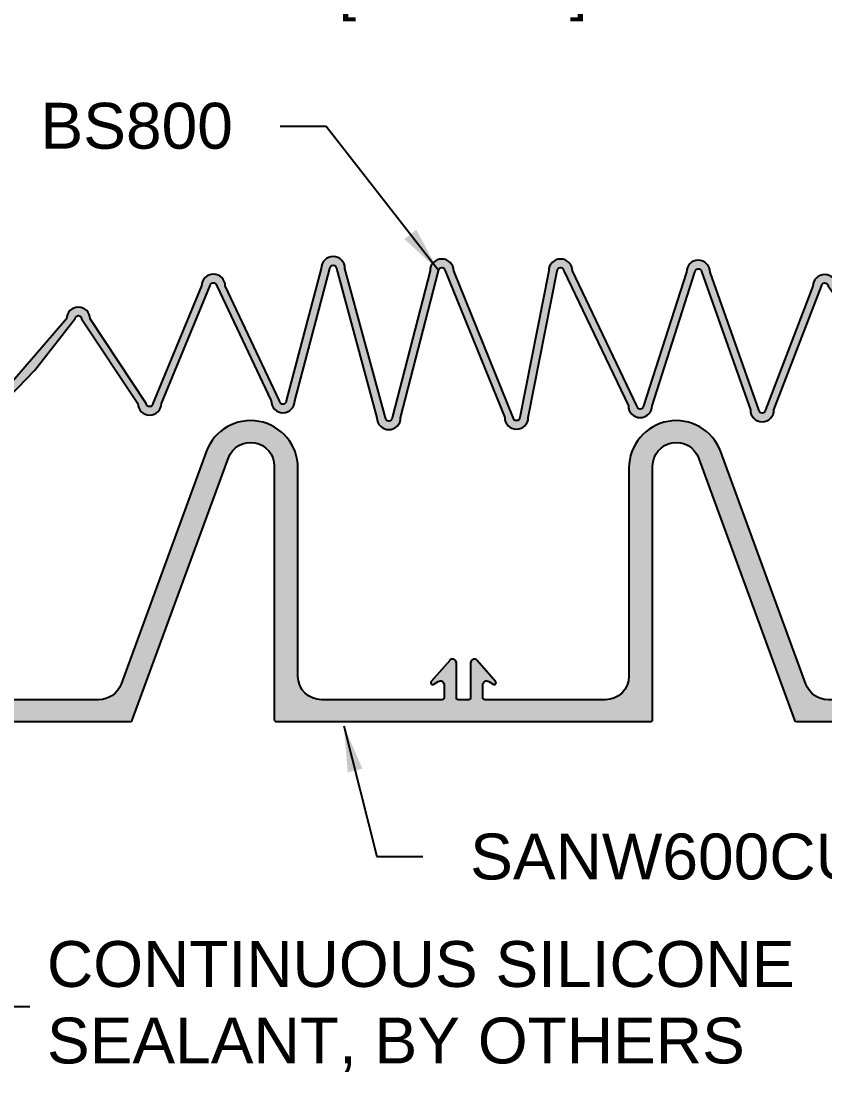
# Model space of a CAD drawing. Header units: inches. Extents: x -4.6 to 30.8, y 2.2 to 12.4.
# Drawn here: x 1.22 to 5.47, y 3.21 to 8.76 of the extents above; entities that cross this region are included whole.
import ezdxf

# ---------------------------------------------------------------- set-up
doc = ezdxf.new("R2010")
doc.units = ezdxf.units.IN
doc.header["$MEASUREMENT"] = 0
for name, color, linetype in [('Dimensions', 3, 'Continuous'), ('Fillers', 2, 'Continuous'), ('Text', 2, 'Continuous')]:
    doc.layers.add(name, color=color, linetype=linetype)
doc.styles.add('Arial', font='arial.ttf')
doc.dimstyles.new('Arial', dxfattribs={"dimtxt": 0.2425, "dimasz": 0.2425, "dimexe": 0.25, "dimexo": 0.25, "dimgap": 0.09, "dimtad": 0, "dimtih": 1, "dimtoh": 1, "dimdec": 4, "dimzin": 0, "dimdsep": 46, "dimlunit": 4, "dimtxsty": 'Arial', "dimcen": 0.09, "dimadec": 0, "dimazin": 0, "dimtfac": 1, "dimtdec": 4, "dimtofl": 0, "dimtmove": 0, "dimatfit": 3, "dimfxl": 0, "dimfrac": 2, "dimtolj": 1, "dimtzin": 0, "dimarcsym": 0})

# ---------------------------------------------------------------- blocks, each defined once
blk = doc.blocks.new('*D7')
at = {"layer": 'Defpoints', "color": 0}
for p in [(0.560719694838106, 9.162184658062309), (6.560719694838106, 8.410724967967212), (0.5607196948381059, 8.035724967967152)]:
    blk.add_point(p, dxfattribs=at)
at = {"layer": 'Dimensions', "color": 0, "lineweight": -2}
for p, q in [((0.5607196948381059, 8.285724967967152), (0.560719694838106, 9.412184658062309)), ((6.560719694838106, 8.660724967967212), (6.560719694838106, 9.412184658062309)), ((0.8032196948381061, 9.162184658062309), (2.834281256911776, 9.162184658062309)), ((6.318219694838106, 9.162184658062309), (4.287158132764436, 9.162184658062309))]:
    blk.add_line(p, q, dxfattribs=at)
at = {"layer": 'Dimensions', "color": 0}
for points in [[(0.8032196948381061, 9.202601324728976), (0.8032196948381061, 9.121767991395641), (0.560719694838106, 9.162184658062309)], [(6.318219694838106, 9.202601324728976), (6.318219694838106, 9.121767991395641), (6.560719694838106, 9.162184658062309)]]:
    blk.add_solid(points, dxfattribs=at)
at = {"layer": 'Dimensions', "color": 0, "char_height": 0.2425, "attachment_point": 5, "style": 'Arial'}
for s, insert in [('\\A1;6"', (3.560719694838106, 9.375998607584819)), ('\\A1;[152mm]', (3.560719694838106, 8.916776233778544))]:
    blk.add_mtext(s, dxfattribs=dict(at, insert=insert))
blk = doc.blocks.new('SANW600C')
blk.add_hatch(color=256).paths.add_polyline_path([(0.6243890306872779, -0.006558183219088853, 0.3146664047090197), (0.6150000000000007, -4.440892098500626e-16), (-0.6150000000000007, 0, 0.4142135623731081), (-0.6250000000000004, -0.01000000000000023), (-0.6250000000000004, -0.1050000000000004, 0.4142135623730951), (-0.6150000000000007, -0.1150000000000002), (-0.4475000000000002, -0.1150000000000002, -0.4142135623730951), (-0.4375000000000004, -0.125), (-0.4375000000000004, -0.1950000000000003, -0.5928710630293478), (-0.4682900857355929, -0.2118396570576286), (-0.4921049571322036, -0.1965801714711857, 0.8676676771834219), (-0.5050312059000137, -0.2115788249476331), (-0.4075624118000269, -0.3231576498952662, 0.6928293969784093), (-0.3725000000000001, -0.3100000000000001), (-0.3725000000000001, -0.125, -0.4142135623730951), (-0.3625000000000003, -0.1150000000000002), (-0.3075000000000006, -0.1150000000000002, -0.4142135623730951), (-0.2975000000000008, -0.125), (-0.2975000000000008, -0.3100000000000001, 0.6928293969784161), (-0.2624375881999739, -0.3231576498952657), (-0.1649687940999871, -0.2115788249476331, 0.8676676771834219), (-0.1778950428677972, -0.1965801714711857), (-0.2017099142644079, -0.2118396570576291, -0.5928710630293432), (-0.2325000000000004, -0.1950000000000003), (-0.2325000000000004, -0.125, -0.4142135623730951), (-0.2225000000000006, -0.1150000000000002), (0.4473613986357399, -0.1150000000000002, -0.3146664047090233), (0.5647242822267091, -0.1969772902386087), (1.015274232818059, -1.426045419522785, 0.8381197323662387), (1.500000000000001, -1.340000000000003), (1.5, -0.2400000000000002, -0.4142135623730951), (1.625, -0.1150000000000002), (2.2625, -0.1150000000000002, -0.414213562373108), (2.2725, -0.1250000000000004), (2.2725, -0.1950000000000003, -0.5928710630293369), (2.241709914264407, -0.2118396570576295), (2.217895042867796, -0.1965801714711857, 0.8676676771834219), (2.204968794099986, -0.2115788249476331), (2.302437588199973, -0.3231576498952662, 0.6928293969784068), (2.3375, -0.3100000000000005), (2.3375, -0.1250000000000004, -0.4142135623730951), (2.3475, -0.1150000000000007), (2.402499999999999, -0.1150000000000007, -0.4142135623730951), (2.412499999999999, -0.1250000000000004), (2.412499999999999, -0.3100000000000005, 0.6928293969784014), (2.447562411800027, -0.3231576498952666), (2.545031205900013, -0.2115788249476331, 0.8676676771834114), (2.532104957132203, -0.1965801714711852), (2.508290085735592, -0.2118396570576291, -0.5928710630293369), (2.4775, -0.1950000000000003), (2.4775, -0.1250000000000004, -0.4142135623731081), (2.487499999999999, -0.1150000000000002), (3.125, -0.1150000000000002, -0.4142135623730951), (3.25, -0.2400000000000002), (3.25, -1.340000000000003, 0.8381197323662386), (3.73472576718194, -1.426045419522785), (4.185275717773291, -0.1969772902386091, -0.3146664047090238), (4.30263860136426, -0.1150000000000002), (4.9725, -0.1150000000000002, -0.4142135623730951), (4.9825, -0.125), (4.9825, -0.1950000000000003, -0.5928710630293432), (4.951709914264407, -0.2118396570576291), (4.927895042867796, -0.1965801714711857, 0.8676676771834166), (4.914968794099987, -0.2115788249476331), (5.012437588199973, -0.3231576498952657, 0.6928293969784037), (5.047499999999999, -0.3100000000000001), (5.047499999999999, -0.125, -0.4142135623730951), (5.057499999999999, -0.1150000000000002), (5.112499999999999, -0.1150000000000002, -0.4142135623730951), (5.122499999999999, -0.125), (5.122499999999999, -0.3100000000000001, 0.6928293969784113), (5.157562411800026, -0.3231576498952662), (5.255031205900013, -0.2115788249476331, 0.8676676771834163), (5.242104957132202, -0.1965801714711857), (5.218290085735592, -0.2118396570576291, -0.5928710630293397), (5.1875, -0.1950000000000003), (5.1875, -0.125, -0.4142135623730951), (5.1975, -0.1150000000000002), (5.364999999999999, -0.1150000000000002, 0.4142135623730981), (5.375, -0.1050000000000004), (5.375, -0.01000000000000023, 0.4142135623730918), (5.365, 0), (4.134999999999998, 0, 0.3146664047090253), (4.125610969312722, -0.006558183219088853), (3.617362883590971, -1.393022709761394, -0.8381197323662364), (3.375, -1.350000000000001), (3.374999999999999, -0.01000000000000023, 0.4142135623730951), (3.364999999999999, -4.440892098500626e-16), (1.384999999999999, 0, 0.4142135623731081), (1.375, -0.01000000000000023), (1.375, -1.349999999999997, -0.8381197323662392), (1.132637116409029, -1.393022709761393)])
blk.add_lwpolyline([(2.2725, -0.1250000000000004, 0.414213562373108), (2.2625, -0.1150000000000002), (1.625, -0.1150000000000002, 0.414213562373095), (1.5, -0.2400000000000002), (1.500000000000001, -1.340000000000003, -0.8381197323662387), (1.015274232818059, -1.426045419522785), (0.5647242822267091, -0.1969772902386087, 0.3146664047090233), (0.4473613986357399, -0.1150000000000002), (-0.2225000000000006, -0.1150000000000002, 0.414213562373095), (-0.2325000000000004, -0.125), (-0.2325000000000004, -0.1950000000000003, 0.5928710630293432), (-0.2017099142644079, -0.2118396570576291), (-0.1778950428677972, -0.1965801714711857, -0.8676676771834236), (-0.1649687940999871, -0.2115788249476331), (-0.2624375881999739, -0.3231576498952657, -0.6928293969784161), (-0.2975000000000008, -0.3100000000000001), (-0.2975000000000008, -0.125, 0.414213562373095), (-0.3075000000000006, -0.1150000000000002), (-0.3625000000000003, -0.1150000000000002, 0.414213562373095), (-0.3725000000000001, -0.125), (-0.3725000000000001, -0.3100000000000001, -0.6928293969784098), (-0.4075624118000269, -0.3231576498952662), (-0.5050312059000137, -0.2115788249476331, -0.8676676771834234), (-0.4921049571322036, -0.1965801714711857), (-0.4682900857355929, -0.2118396570576286, 0.5928710630293473), (-0.4375000000000004, -0.1950000000000003), (-0.4375000000000004, -0.125, 0.414213562373095), (-0.4475000000000002, -0.1150000000000002), (-0.6150000000000007, -0.1150000000000002, -0.414213562373095), (-0.6250000000000004, -0.1050000000000004), (-0.6250000000000004, -0.01000000000000023, -0.4142135623731082), (-0.6150000000000007, 0), (0.6150000000000007, -4.440892098500626e-16, -0.3146664047090198), (0.6243890306872779, -0.006558183219088853), (1.132637116409029, -1.393022709761393, 0.8381197323662397), (1.375, -1.349999999999997), (1.375, -0.01000000000000023, -0.4142135623731082), (1.384999999999999, 0), (3.364999999999999, -4.440892098500626e-16, -0.414213562373095), (3.374999999999999, -0.01000000000000023), (3.375, -1.350000000000001, 0.8381197323662368), (3.617362883590971, -1.393022709761394), (4.125610969312722, -0.006558183219088853, -0.3146664047090253), (4.134999999999998, 0), (5.365, 0, -0.4142135623730918), (5.375, -0.01000000000000023), (5.375, -0.1050000000000004, -0.4142135623730981), (5.364999999999999, -0.1150000000000002), (5.1975, -0.1150000000000002, 0.414213562373095), (5.1875, -0.125), (5.1875, -0.1950000000000003, 0.5928710630293396), (5.218290085735592, -0.2118396570576291), (5.242104957132202, -0.1965801714711857, -0.8676676771834163), (5.255031205900013, -0.2115788249476331), (5.157562411800026, -0.3231576498952662, -0.6928293969784112), (5.122499999999999, -0.3100000000000001), (5.122499999999999, -0.125, 0.414213562373095), (5.112499999999999, -0.1150000000000002), (5.057499999999999, -0.1150000000000002, 0.414213562373095), (5.047499999999999, -0.125), (5.047499999999999, -0.3100000000000001, -0.6928293969784037), (5.012437588199973, -0.3231576498952657), (4.914968794099987, -0.2115788249476331, -0.8676676771834164), (4.927895042867796, -0.1965801714711857), (4.951709914264407, -0.2118396570576291, 0.5928710630293434), (4.9825, -0.1950000000000003), (4.9825, -0.125, 0.414213562373095), (4.9725, -0.1150000000000002), (4.30263860136426, -0.1150000000000002, 0.3146664047090238), (4.185275717773291, -0.1969772902386091), (3.73472576718194, -1.426045419522785, -0.8381197323662384), (3.25, -1.340000000000003), (3.25, -0.2400000000000002, 0.414213562373095), (3.125, -0.1150000000000002), (2.487499999999999, -0.1150000000000002, 0.4142135623731082), (2.4775, -0.1250000000000004), (2.4775, -0.1950000000000003, 0.5928710630293369), (2.508290085735592, -0.2118396570576291), (2.532104957132203, -0.1965801714711852, -0.8676676771834109), (2.545031205900013, -0.2115788249476331), (2.447562411800027, -0.3231576498952666, -0.6928293969784016), (2.412499999999999, -0.3100000000000005), (2.412499999999999, -0.1250000000000004, 0.414213562373095), (2.402499999999999, -0.1150000000000007), (2.3475, -0.1150000000000007, 0.414213562373095), (2.3375, -0.1250000000000004), (2.3375, -0.3100000000000005, -0.6928293969784071), (2.302437588199973, -0.3231576498952662), (2.204968794099986, -0.2115788249476331, -0.8676676771834234), (2.217895042867796, -0.1965801714711857), (2.241709914264407, -0.2118396570576295, 0.5928710630293369), (2.2725, -0.1950000000000003)], format="xyb", close=True)
blk = doc.blocks.new('bs800')
at = {"layer": 'Text'}
h = blk.add_hatch(color=256, dxfattribs=at)
edge = h.paths.add_edge_path()
edge.add_arc((5.934050408402548, 6.441746681891108), 0.01749999999999829, -179.99999999999716, 0, ccw=False)
edge.add_line((5.91655040840255, 6.441746681891107), (5.702351974957735, 7.230738086642692))
edge.add_arc((5.639851974957735, 7.230738086642689), 0.0625, 2.442665995363981e-12, 180.0000000000024)
edge.add_line((5.577351974957735, 7.230738086642686), (5.392148383951127, 6.530551683321368))
edge.add_arc((5.374648383951129, 6.530551683321367), 0.01749999999999829, -179.99999999999716, 2.8990143619012088e-12, ccw=False)
edge.add_line((5.357148383951131, 6.530551683321367), (5.069642508507431, 7.138064863203756))
edge.add_arc((5.007142508507431, 7.138064863203754), 0.0625, 1.628443996909321e-12, 180.0000000000016)
edge.add_line((4.944642508507431, 7.138064863203752), (4.687373936473839, 6.517840839496158))
edge.add_arc((4.669873936473841, 6.517840839496158), 0.01749999999999829, -179.99999999999716, 2.8990143619012088e-12, ccw=False)
edge.add_line((4.652373936473842, 6.517840839496157), (4.355447752416814, 6.963834361364871))
edge.add_arc((4.292947752416814, 6.963834361364869), 0.0625, 1.628443996909321e-12, 180.0000000000016)
edge.add_line((4.230447752416814, 6.963834361364867), (3.892133299257667, 6.571354292561083))
edge.add_line((3.892133299257667, 6.571354292561083), (3.840264222104487, 6.519485215407937))
edge.add_arc((3.8183439118877, 6.541405525624719), 0.03100000000000205, 225.000000000007, 315.000000000007, ccw=False)
edge.add_line((3.796423601670918, 6.519485215407932), (3.738796688891354, 6.56182999444415))
edge.add_line((3.738796688891354, 6.56182999444415), (3.804381267678481, 6.601425186861635))
edge.add_arc((3.790239132054745, 6.615567322485365), 0.02000000000000244, 315.0000000000122, 454.9154212076884)
edge.add_line((3.788525430310298, 6.635493767886669), (3.556849710944084, 6.678267398246235))
edge.add_arc((3.557706561816307, 6.668304175545589), 0.009999999999995183, 94.9154212076862, 225.0000000000067)
edge.add_line((3.550635494004446, 6.661233107733726), (3.766323804217368, 6.445544797520808))
edge.add_line((3.766323804217368, 6.445544797520808), (3.716826329534294, 6.396047322837734))
edge.add_line((3.716826329534294, 6.396047322837734), (3.509148657968474, 6.610392728291559))
edge.add_arc((3.502077590156607, 6.603321660479694), 0.01000000000000004, 44.99999999999101, 181.3322198538763)
edge.add_line((3.492080293224639, 6.603089165202205), (3.536521499374269, 6.383714135686325))
edge.add_arc((3.556500635631803, 6.382800837047514), 0.02000000000001977, 177.3826819472483, 314.9999999999759)
edge.add_line((3.570642771255542, 6.368658701423763), (3.601864943438468, 6.424542559495729))
edge.add_line((3.601864943438468, 6.424542559495729), (3.647097577158291, 6.364628605366749))
edge.add_arc((3.616154886684764, 6.346037041585268), 0.03609842569394718, -52.08418524517532, 30.999074352473997, ccw=False)
edge.add_line((3.638337476822591, 6.317558470126035), (3.624902447980041, 6.304123441283484))
edge.add_line((3.624902447980041, 6.304123441283484), (3.656722253133466, 6.272303636130053))
edge.add_line((3.656722253133466, 6.272303636130053), (4.063733552529898, 6.693779290507996))
edge.add_line((4.063733552529898, 6.693779290507996), (4.275519566038873, 6.966852863731127))
edge.add_arc((4.292844287948833, 6.963730896896889), 0.01760376852186887, 0.3367524100240189, 169.7847607430969, ccw=False)
edge.add_line((4.310447752416812, 6.963834361364871), (4.607373936473841, 6.517840839496155))
edge.add_arc((4.669873936473841, 6.517840839496158), 0.0625, 180.0000000000024, 360.0000000000024)
edge.add_line((4.732373936473841, 6.51784083949616), (4.98971432212949, 7.141083365570012))
edge.add_arc((5.00703904403945, 7.137961398735772), 0.01760376852186896, 0.3367524100240189, 169.7847607430911, ccw=False)
edge.add_line((5.024642508507429, 7.138064863203754), (5.312148383951129, 6.530551683321365))
edge.add_arc((5.374648383951129, 6.530551683321367), 0.0625, 180.0000000000024, 360.0000000000024)
edge.add_line((5.437148383951129, 6.53055168332137), (5.622351974957735, 7.230738086642688))
edge.add_arc((5.639851974957734, 7.230738086642689), 0.01749999999999918, 2.8990143619012088e-12, 180.0000000000029, ccw=False)
edge.add_line((5.657351974957733, 7.23073808664269), (5.871550408402548, 6.441746681891106))
edge.add_arc((5.934050408402548, 6.441746681891108), 0.0625, 180.0000000000024, 360.0000000000016)
edge.add_line((5.996550408402548, 6.44174668189111), (6.19711872113453, 7.218051683321399))
edge.add_arc((6.214618721134529, 7.218051683321399), 0.01749999999999918, 0, 180, ccw=False)
edge.add_line((6.232118721134528, 7.218051683321399), (6.546789784867018, 6.443935101832164))
edge.add_arc((6.609289784867018, 6.443935101832164), 0.0625, 180, 360)
edge.add_line((6.671789784867018, 6.443935101832164), (6.824532739426107, 7.218051683321399))
edge.add_arc((6.842032739426107, 7.218051683321399), 0.01749999999999918, 0, 180, ccw=False)
edge.add_line((6.859532739426106, 7.218051683321399), (7.20066606731808, 6.505178817285078))
edge.add_arc((7.26316606731808, 6.505178817285078), 0.0625, 180, 360)
edge.add_line((7.32566606731808, 6.505178817285078), (7.552557994524236, 7.211708466812318))
edge.add_arc((7.570161458992215, 7.211605002344339), 0.01760376852186865, 10.215239256909115, 179.6632475899818, ccw=False)
edge.add_line((7.587486180902174, 7.214726969178578), (7.845451487778364, 6.48302517839511))
edge.add_arc((7.907951487778364, 6.48302517839511), 0.0625, 180, 360)
edge.add_line((7.970451487778364, 6.48302517839511), (8.221064452865814, 7.136577645179486))
edge.add_arc((8.238667917333792, 7.136474180711506), 0.01760376852186865, 10.215239256908603, 179.6632475899818, ccw=False)
edge.add_line((8.255992639243754, 7.139596147545745), (8.561949158240088, 6.69548278134528))
edge.add_line((8.561949158240088, 6.69548278134528), (8.809381939868471, 6.447057213025015))
edge.add_line((8.809381939868471, 6.447057213025015), (8.841201745021875, 6.478877018178405))
edge.add_line((8.841201745021875, 6.478877018178405), (8.827766716179324, 6.492312047020956))
edge.add_arc((8.849949306317146, 6.52079061848019), 0.03609842569394557, 149.0009256475323, 232.0841852451813, ccw=False)
edge.add_line((8.81900661584362, 6.539382182261667), (8.864239249563445, 6.599296136390647))
edge.add_line((8.864239249563445, 6.599296136390647), (8.89840054960282, 6.528895773495938))
edge.add_arc((8.91254268522656, 6.543037909119687), 0.02000000000001893, 225.0000000000198, 362.6173180527518)
edge.add_line((8.932521821484094, 6.543951207758498), (8.974023899777274, 6.777842742097125))
edge.add_arc((8.964026602845305, 6.778075237374612), 0.01000000000000057, 358.667780146134, 495.0000000000107)
edge.add_line((8.956955535033437, 6.785146305186477), (8.749277863467618, 6.570800899732651))
edge.add_line((8.749277863467618, 6.570800899732651), (8.699780388784545, 6.620298374415725))
edge.add_line((8.699780388784545, 6.620298374415725), (8.915468698997467, 6.82013048636877))
edge.add_arc((8.908397631185606, 6.827201554180632), 0.009999999999994078, 314.9999999999964, 445.084578792314)
edge.add_line((8.909254482057829, 6.837164776881277), (8.681241168601604, 6.79627315413034))
edge.add_arc((8.679527466857156, 6.776346708729036), 0.020000000000002, 85.0845787923122, 224.9999999999874)
edge.add_line((8.66538533123342, 6.762204573105306), (8.726527831037064, 6.728011962934854))
edge.add_line((8.726527831037064, 6.728011962934854), (8.6689009182575, 6.685667183898635))
edge.add_arc((8.647453511246383, 6.717166964940915), 0.03810810246144553, 225.0103102970806, 304.24996209485124, ccw=False)
edge.add_line((8.620511862999365, 6.690215618723222), (8.597587125063257, 6.711351883227564))
edge.add_line((8.597587125063257, 6.711351883227564), (8.301064452865813, 7.136577645179486))
edge.add_arc((8.238564452865813, 7.136577645179486), 0.0625, 0, 180)
edge.add_line((8.176064452865813, 7.136577645179486), (7.925451487778362, 6.48302517839511))
edge.add_arc((7.907951487778364, 6.48302517839511), 0.01749999999999829, -180, 0, ccw=False)
edge.add_line((7.890451487778366, 6.48302517839511), (7.632557994524234, 7.211708466812318))
edge.add_arc((7.570057994524234, 7.211708466812318), 0.0625, 0, 180)
edge.add_line((7.507557994524234, 7.211708466812318), (7.280666067318078, 6.505178817285078))
edge.add_arc((7.26316606731808, 6.505178817285078), 0.01749999999999829, -180, 0, ccw=False)
edge.add_line((7.245666067318082, 6.505178817285078), (6.904532739426106, 7.218051683321399))
edge.add_arc((6.842032739426106, 7.218051683321399), 0.0625, 0, 180)
edge.add_line((6.779532739426106, 7.218051683321399), (6.626789784867016, 6.443935101832164))
edge.add_arc((6.609289784867018, 6.443935101832164), 0.01749999999999829, -180, 0, ccw=False)
edge.add_line((6.59178978486702, 6.443935101832164), (6.277118721134528, 7.218051683321399))
edge.add_arc((6.21461872113453, 7.218051683321397), 0.06249999999999867, 1.628443996909355e-12, 180.0000000000016)
edge.add_line((6.152118721134531, 7.218051683321395), (5.951550408402547, 6.441746681891108))
blk.add_lwpolyline([(5.951550408402547, 6.441746681891108, -0.9999999999999744), (5.91655040840255, 6.441746681891107), (5.702351974957735, 7.230738086642692, 0.9999999999999999), (5.577351974957735, 7.230738086642686), (5.392148383951127, 6.530551683321368, -0.9999999999999997), (5.357148383951131, 6.530551683321367), (5.069642508507431, 7.138064863203756, 0.9999999999999999), (4.944642508507431, 7.138064863203752), (4.687373936473839, 6.517840839496158, -0.9999999999999997), (4.652373936473842, 6.517840839496157), (4.355447752416814, 6.963834361364871, 0.9999999999999999), (4.230447752416814, 6.963834361364867), (3.892133299257667, 6.571354292561083), (3.840264222104487, 6.519485215407937, -0.4142135623730951), (3.796423601670918, 6.519485215407932), (3.738796688891354, 6.56182999444415), (3.804381267678481, 6.601425186861635, 0.6996576965697524), (3.788525430310298, 6.635493767886669), (3.556849710944084, 6.678267398246235, 0.6375892073345141), (3.550635494004446, 6.661233107733726), (3.766323804217368, 6.445544797520808), (3.716826329534294, 6.396047322837734), (3.509148657968474, 6.610392728291559, 0.6766196696942781), (3.492080293224639, 6.603089165202205), (3.536521499374269, 6.383714135686325, 0.6848252874134323), (3.570642771255542, 6.368658701423763), (3.601864943438468, 6.424542559495729), (3.647097577158291, 6.364628605366749, -0.37928160069316), (3.638337476822591, 6.317558470126035), (3.624902447980041, 6.304123441283484), (3.656722253133466, 6.272303636130053), (4.063733552529898, 6.693779290507996), (4.275519566038873, 6.966852863731127, -0.9119100618321949), (4.310447752416812, 6.963834361364871), (4.607373936473841, 6.517840839496155, 0.9999999999999999), (4.732373936473841, 6.51784083949616), (4.98971432212949, 7.141083365570012, -0.9119100618321712), (5.024642508507429, 7.138064863203754), (5.312148383951129, 6.530551683321365, 0.9999999999999999), (5.437148383951129, 6.53055168332137), (5.622351974957735, 7.230738086642688, -1), (5.657351974957733, 7.23073808664269), (5.871550408402548, 6.441746681891106, 0.9999999999999928), (5.996550408402548, 6.44174668189111), (6.19711872113453, 7.218051683321399, -0.9999999999999999), (6.232118721134528, 7.218051683321399), (6.546789784867018, 6.443935101832164, 0.9999999999999999), (6.671789784867018, 6.443935101832164), (6.824532739426107, 7.218051683321399, -0.9999999999999999), (6.859532739426106, 7.218051683321399), (7.20066606731808, 6.505178817285078, 0.9999999999999999), (7.32566606731808, 6.505178817285078), (7.552557994524236, 7.211708466812318, -0.9119100618321971), (7.587486180902174, 7.214726969178578), (7.845451487778364, 6.48302517839511, 0.9999999999999999), (7.970451487778364, 6.48302517839511), (8.221064452865814, 7.136577645179486, -0.9119100618321971), (8.255992639243754, 7.139596147545745), (8.561949158240088, 6.69548278134528), (8.809381939868471, 6.447057213025015), (8.841201745021875, 6.478877018178405), (8.827766716179324, 6.492312047020956, -0.3792816006931585), (8.81900661584362, 6.539382182261667), (8.864239249563445, 6.599296136390647), (8.89840054960282, 6.528895773495938, 0.6848252874134519), (8.932521821484094, 6.543951207758498), (8.974023899777274, 6.777842742097125, 0.6766196696942688), (8.956955535033437, 6.785146305186477), (8.749277863467618, 6.570800899732651), (8.699780388784545, 6.620298374415725), (8.915468698997467, 6.82013048636877, 0.6375892073344894), (8.909254482057829, 6.837164776881277), (8.681241168601604, 6.79627315413034, 0.6996576965697522), (8.66538533123342, 6.762204573105306), (8.726527831037064, 6.728011962934854), (8.6689009182575, 6.685667183898635, -0.3602176042015436), (8.620511862999365, 6.690215618723222), (8.597587125063257, 6.711351883227564), (8.301064452865813, 7.136577645179486, 0.9999999999999999), (8.176064452865813, 7.136577645179486), (7.925451487778362, 6.48302517839511, -0.9999999999999999), (7.890451487778366, 6.48302517839511), (7.632557994524234, 7.211708466812318, 0.9999999999999999), (7.507557994524234, 7.211708466812318), (7.280666067318078, 6.505178817285078, -0.9999999999999999), (7.245666067318082, 6.505178817285078), (6.904532739426106, 7.218051683321399, 0.9999999999999999), (6.779532739426106, 7.218051683321399), (6.626789784867016, 6.443935101832164, -0.9999999999999999), (6.59178978486702, 6.443935101832164), (6.277118721134528, 7.218051683321399, 1.000000000000007), (6.152118721134531, 7.218051683321395)], format="xyb", close=True, dxfattribs=at)

msp = doc.modelspace()

# ---------------------------------------------------------------- block references
at = {"layer": 'Fillers', "xscale": -1, "rotation": 180}
msp.add_blockref('SANW600C', (1.187871642512857, 5.059204956275971), dxfattribs=at)
at = {"layer": 'Text'}
msp.add_blockref('bs800', (-2.765999400553127, 0.2228700808108695), dxfattribs=at)

# ---------------------------------------------------------------- texts
at = {"layer": 'Text', "char_height": 0.2425, "style": 'Arial'}
for s, insert, attachment_point in [('\\A1;BS800', (2.343953117939676, 8.083077526614673), 9), ('SANW600CUV', (3.59823171940057, 4.467052904391132), 1), ('\\A1;CONTINUOUS SILICONE\\PSEALANT, BY OTHERS', (1.361007176800783, 3.553033278034899), 4)]:
    msp.add_mtext(s, dxfattribs=dict(at, insert=insert, attachment_point=attachment_point))

# ---------------------------------------------------------------- dimensions: what is measured, and where the dimension line sits
at = {"layer": 'Dimensions'}
dim = msp.add_linear_dim(base=(0.560719694838106, 9.162184658062309), p1=(6.560719694838106, 8.410724967967212), p2=(0.5607196948381059, 8.035724967967152), dimstyle='Arial', override={"dimpost": '\\X'}, dxfattribs=at)
dim.commit()
dim.dimension.update_dxf_attribs({"geometry": '*D7', "text_midpoint": (3.560719694838106, 9.162184658062309)})

# ---------------------------------------------------------------- leaders
at = {"layer": 'Text', "annotation_type": 0, "has_hookline": 1}
for points, hookline_direction, text_width in [([(3.431161948349986, 7.442142483090001), (2.836453117939676, 8.204327526614673), (2.593953117939676, 8.204327526614673)], 1, 0.9761203956343792), ([(2.93040541762899, 5.035724967967151), (3.105731719400569, 4.345802904391132), (3.34823171940057, 4.345802904391132)], 0, 2.27893758526603)]:
    msp.add_leader(points, dimstyle='Arial', override={"dimgap": 0.25}, dxfattribs=dict(at, hookline_direction=hookline_direction, text_width=text_width))
at = {"layer": 'Text', "annotation_type": 0, "has_hookline": 1, "hookline_direction": 0, "text_width": 3.917714870395634}
msp.add_leader([(0.5944636597768707, 5.413860137894002), (1.111007176800783, 3.553033278034899), (1.271007176800783, 3.553033278034899)], dimstyle='Arial', dxfattribs=at)

doc.saveas('drawing.dxf')
